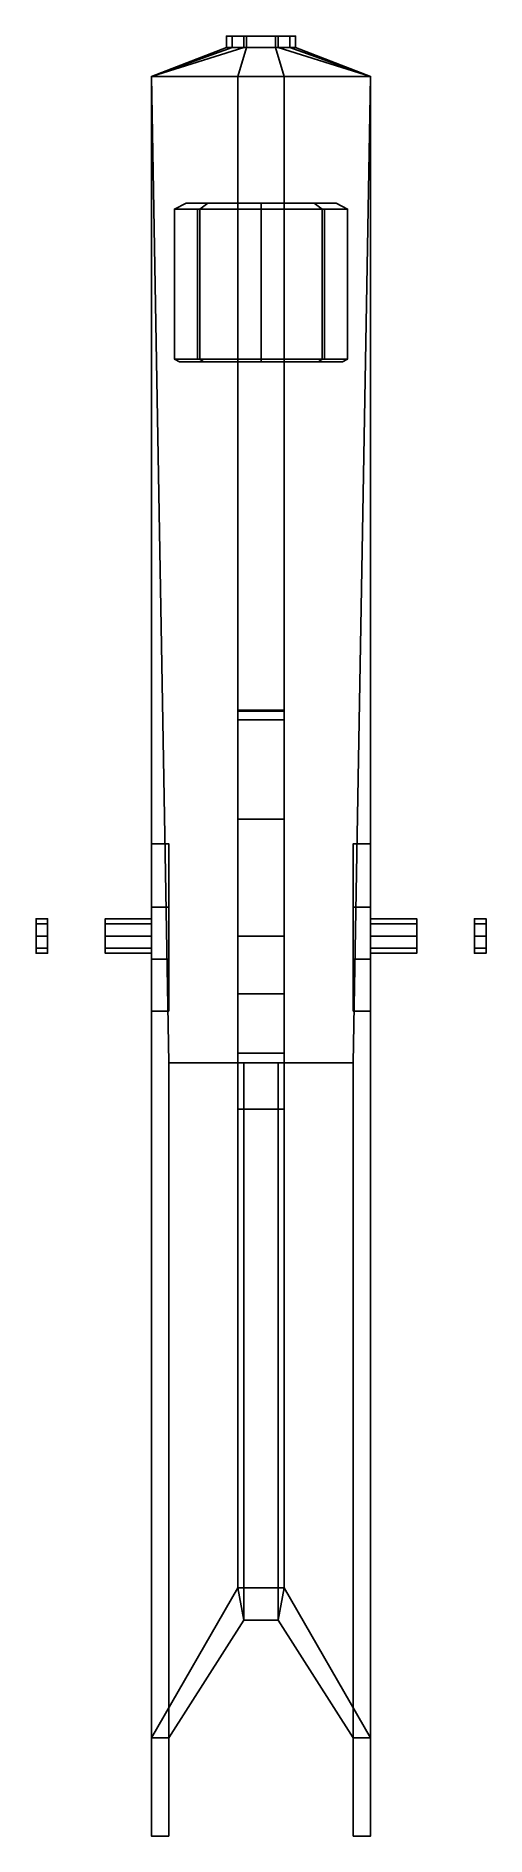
# Model space of a CAD drawing. Extents: x -0.39 to 0.39, y -1.56 to 1.56.
import ezdxf

# ---------------------------------------------------------------- set-up
doc = ezdxf.new("R2010")
doc.units = 0
doc.layers.add('SLEEVE', color=5, linetype='CONTINUOUS')

msp = doc.modelspace()

# ---------------------------------------------------------------- linework, layer by layer
at = {"layer": 'SLEEVE'}
for points in [[(-0.03, 1.56, -0.088), (-0.06, 1.56, -0.14), (-0.06, 1.54, -0.14), (-0.03, 1.54, -0.088)], [(-0.06, 1.56, -0.14), (-0.03, 1.56, -0.192), (-0.03, 1.54, -0.192), (-0.06, 1.54, -0.14)], [(-0.06, 1.56, -0.14), (0.06, 1.56, -0.14), (0.03, 1.56, -0.192), (-0.03, 1.56, -0.192)], [(-0.03, 1.56, -0.088), (0.03, 1.56, -0.088), (0.06, 1.56, -0.14), (-0.06, 1.56, -0.14)], [(0.03, 1.56, -0.088), (-0.03, 1.56, -0.088), (-0.03, 1.54, -0.088), (0.03, 1.54, -0.088)], [(-0.03, 1.56, -0.192), (0.03, 1.56, -0.192), (0.03, 1.54, -0.192), (-0.03, 1.54, -0.192)], [(0.06, 1.56, -0.14), (0.03, 1.56, -0.088), (0.03, 1.54, -0.088), (0.06, 1.54, -0.14)], [(0.03, 1.56, -0.192), (0.06, 1.56, -0.14), (0.06, 1.54, -0.14), (0.03, 1.54, -0.192)], [(0.03, 1.54, -0.088), (-0.03, 1.54, -0.088), (-0.19, 1.49, -0.06), (0.19, 1.49, -0.06)], [(-0.03, 1.54, -0.088), (-0.06, 1.54, -0.14), (-0.19, 1.49, -0.06)], [(-0.05, 1.54, -0.28), (-0.19, 1.49, -0.21), (-0.19, 1.49, -0.06), (-0.06, 1.54, -0.14)], [(-0.05, 1.54, -0.28), (-0.025, 1.54, -0.3233), (-0.04, 1.49, -0.35), (-0.19, 1.49, -0.21)], [(-0.025, 1.54, -0.2367), (-0.05, 1.54, -0.28), (-0.06, 1.54, -0.14), (-0.03, 1.54, -0.192)], [(-0.025, 1.56, -0.2367), (-0.05, 1.56, -0.28), (-0.05, 1.54, -0.28), (-0.025, 1.54, -0.2367)], [(-0.05, 1.56, -0.28), (-0.025, 1.56, -0.3233), (-0.025, 1.54, -0.3233), (-0.05, 1.54, -0.28)], [(-0.05, 1.56, -0.28), (0.05, 1.56, -0.28), (0.025, 1.56, -0.3233), (-0.025, 1.56, -0.3233)], [(-0.025, 1.56, -0.2367), (0.025, 1.56, -0.2367), (0.05, 1.56, -0.28), (-0.05, 1.56, -0.28)], [(-0.025, 1.54, -0.3233), (0.025, 1.54, -0.3233), (0.04, 1.49, -0.35), (-0.04, 1.49, -0.35)], [(0.025, 1.54, -0.2367), (-0.025, 1.54, -0.2367), (-0.03, 1.54, -0.192), (0.03, 1.54, -0.192)], [(0.025, 1.56, -0.2367), (-0.025, 1.56, -0.2367), (-0.025, 1.54, -0.2367), (0.025, 1.54, -0.2367)], [(-0.025, 1.56, -0.3233), (0.025, 1.56, -0.3233), (0.025, 1.54, -0.3233), (-0.025, 1.54, -0.3233)], [(0.05, 1.56, -0.28), (0.025, 1.56, -0.2367), (0.025, 1.54, -0.2367), (0.05, 1.54, -0.28)], [(0.025, 1.56, -0.3233), (0.05, 1.56, -0.28), (0.05, 1.54, -0.28), (0.025, 1.54, -0.3233)], [(0.05, 1.54, -0.28), (0.025, 1.54, -0.2367), (0.03, 1.54, -0.192), (0.06, 1.54, -0.14)], [(0.025, 1.54, -0.3233), (0.05, 1.54, -0.28), (0.19, 1.49, -0.21), (0.04, 1.49, -0.35)], [(0.06, 1.54, -0.14), (0.03, 1.54, -0.088), (0.19, 1.49, -0.06)], [(0.19, 1.49, -0.21), (0.05, 1.54, -0.28), (0.06, 1.54, -0.14), (0.19, 1.49, -0.06)], [(-0.19, 1.49, -0.21), (-0.19, -1.39, -0.21), (-0.19, -1.56, -0.06), (-0.19, 1.49, -0.06)], [(-0.19, 1.49, -0.06), (-0.16, -0.22, -0.06), (0.16, -0.22, -0.06), (0.19, 1.49, -0.06)], [(-0.04, 1.49, -0.35), (-0.04, -1.13, -0.35), (-0.19, -1.39, -0.21), (-0.19, 1.49, -0.21)], [(-0.19, 1.49, -0.06), (-0.19, -1.56, -0.06), (-0.16, -1.56, -0.06), (-0.16, -0.22, -0.06)], [(0.04, 1.49, -0.35), (0.04, 0.39, -0.35), (-0.04, 0.39, -0.35), (-0.04, 1.49, -0.35)], [(0.19, -1.39, -0.21), (0.04, -1.13, -0.35), (0.04, 1.49, -0.35), (0.19, 1.49, -0.21)], [(0.16, -0.22, -0.06), (0.16, -1.56, -0.06), (0.19, -1.56, -0.06), (0.19, 1.49, -0.06)], [(0.19, -1.56, -0.06), (0.19, -1.39, -0.21), (0.19, 1.49, -0.21), (0.19, 1.49, -0.06)], [(-0.1061, 1.26, 0.0239), (-0.15, 1.26, 0.13), (-0.13, 1.27, 0.13), (-0.0919, 1.27, 0.0381)], [(-0.15, 1.26, 0.13), (-0.1061, 1.26, 0.2361), (-0.0919, 1.27, 0.2219), (-0.13, 1.27, 0.13)], [(-0.1061, 1.26, 0.2361), (-0.15, 1.26, 0.13), (-0.15, 1, 0.13), (-0.1061, 1, 0.2361)], [(-0.15, 1.26, 0.13), (-0.1061, 1.26, 0.0239), (-0.1061, 1, 0.0239), (-0.15, 1, 0.13)], [(-0.1061, 1.26, 0.0239), (-0.11, 1.26, -0.06), (-0.11, 1, -0.06), (-0.1061, 1, 0.0239)], [(0, 1.26, -0.02), (-0.11, 1.26, -0.06), (-0.11, 1.26, -0.06), (-0.1061, 1.26, 0.0239)], [(0.11, 1.26, -0.06), (-0.11, 1.26, -0.06), (-0.11, 1.26, -0.06), (0, 1.26, -0.02)], [(0, 1.26, -0.02), (-0.1061, 1.26, 0.0239), (-0.0919, 1.27, 0.0381), (0, 1.27)], [(-0.1061, 1.26, 0.2361), (0, 1.26, 0.28), (0, 1.27, 0.26), (-0.0919, 1.27, 0.2219)], [(0, 1.26, 0.28), (-0.1061, 1.26, 0.2361), (-0.1061, 1, 0.2361), (0, 1, 0.28)], [(0.1061, 1.26, 0.0239), (0, 1.26, -0.02), (0, 1.27), (0.0919, 1.27, 0.0381)], [(0, 1.26, 0.28), (0.1061, 1.26, 0.2361), (0.0919, 1.27, 0.2219), (0, 1.27, 0.26)], [(0.1061, 1.26, 0.2361), (0, 1.26, 0.28), (0, 1, 0.28), (0.1061, 1, 0.2361)], [(0.11, 1.26, -0.06), (0, 1.26, -0.02), (0, 1.26, -0.02), (0.1061, 1.26, 0.0239)], [(0.15, 1.26, 0.13), (0.1061, 1.26, 0.0239), (0.0919, 1.27, 0.0381), (0.13, 1.27, 0.13)], [(0.1061, 1.26, 0.2361), (0.15, 1.26, 0.13), (0.13, 1.27, 0.13), (0.0919, 1.27, 0.2219)], [(0.15, 1.26, 0.13), (0.1061, 1.26, 0.2361), (0.1061, 1, 0.2361), (0.15, 1, 0.13)], [(0.11, 1.26, -0.06), (0.1061, 1.26, 0.0239), (0.1061, 1, 0.0239), (0.11, 1, -0.06)], [(0.1061, 1.26, 0.0239), (0.15, 1.26, 0.13), (0.15, 1, 0.13), (0.1061, 1, 0.0239)], [(-0.1061, 1, 0.2361), (-0.15, 1, 0.13), (-0.141, 0.9955, 0.13), (-0.0997, 0.9955, 0.2297)], [(-0.15, 1, 0.13), (-0.1061, 1, 0.0239), (-0.0997, 0.9955, 0.0303), (-0.141, 0.9955, 0.13)], [(-0.1061, 1, 0.0239), (-0.11, 1, -0.06), (-0.11, 1, -0.06), (0, 1, -0.02)], [(0, 1, -0.02), (-0.11, 1, -0.06), (-0.11, 1, -0.06), (0.11, 1, -0.06)], [(0, 1, 0.28), (-0.1061, 1, 0.2361), (-0.0997, 0.9955, 0.2297), (0, 0.9955, 0.271)], [(-0.1061, 1, 0.0239), (0, 1, -0.02), (0, 0.9955, -0.011), (-0.0997, 0.9955, 0.0303)], [(0.1061, 1, 0.2361), (0, 1, 0.28), (0, 0.9955, 0.271), (0.0997, 0.9955, 0.2297)], [(0, 1, -0.02), (0.1061, 1, 0.0239), (0.0997, 0.9955, 0.0303), (0, 0.9955, -0.011)], [(0.1061, 1, 0.0239), (0, 1, -0.02), (0, 1, -0.02), (0.11, 1, -0.06)], [(0.15, 1, 0.13), (0.1061, 1, 0.2361), (0.0997, 0.9955, 0.2297), (0.141, 0.9955, 0.13)], [(0.1061, 1, 0.0239), (0.15, 1, 0.13), (0.141, 0.9955, 0.13), (0.0997, 0.9955, 0.0303)], [(0.04, 0.3913, -0.35), (0.04, 0.3748, -0.3748), (-0.04, 0.3748, -0.3748), (-0.04, 0.3913, -0.35)], [(-0.04, 0.3748, -0.3748), (-0.04, -0.2028, -0.4897), (-0.04, -0.3, -0.42), (-0.04, 0.3913, -0.35)], [(-0.04, 0.3913, -0.35), (-0.04, -0.3, -0.42), (-0.04, -0.1, -0.35)], [(0.04, 0.3748, -0.3748), (0.04, 0.2028, -0.4897), (-0.04, 0.2028, -0.4897), (-0.04, 0.3748, -0.3748)], [(-0.04, 0.2028, -0.4897), (-0.04, 0, -0.53), (-0.04, -0.2028, -0.4897), (-0.04, 0.3748, -0.3748)], [(0.04, 0.3913, -0.35), (0.04, -0.3, -0.42), (0.04, -0.2028, -0.4897), (0.04, 0.3748, -0.3748)], [(0.04, 0.3913, -0.35), (0.04, 0.3913, -0.35), (0.04, -0.1, -0.35), (0.04, -0.3, -0.42)], [(0.04, 0.3748, -0.3748), (0.04, -0.2028, -0.4897), (0.04, 0, -0.53), (0.04, 0.2028, -0.4897)], [(0.04, 0.2028, -0.4897), (0.04, 0, -0.53), (-0.04, 0, -0.53), (-0.04, 0.2028, -0.4897)], [(-0.19, 0.16, -0.06), (-0.19, -0.13, -0.06), (-0.19, -0.04, 0.08), (-0.19, 0.05, 0.08)], [(-0.16, 0.05, 0.08), (-0.16, 0.16, -0.06), (-0.19, 0.16, -0.06), (-0.19, 0.05, 0.08)], [(-0.16, -0.04, 0.08), (-0.16, -0.13, -0.06), (-0.16, 0.16, -0.06), (-0.16, 0.05, 0.08)], [(0.19, 0.05, 0.08), (0.19, 0.16, -0.06), (0.16, 0.16, -0.06), (0.16, 0.05, 0.08)], [(0.16, 0.16, -0.06), (0.16, -0.13, -0.06), (0.16, -0.04, 0.08), (0.16, 0.05, 0.08)], [(0.19, -0.04, 0.08), (0.19, -0.13, -0.06), (0.19, 0.16, -0.06), (0.19, 0.05, 0.08)], [(-0.19, 0.05, 0.08), (-0.19, -0.04, 0.08), (-0.16, -0.04, 0.08), (-0.16, 0.05, 0.08)], [(0.16, 0.05, 0.08), (0.16, -0.04, 0.08), (0.19, -0.04, 0.08), (0.19, 0.05, 0.08)], [(-0.37, 0.0212, 0.0212), (-0.37, 0.03), (-0.39, 0.03), (-0.39, 0.0212, 0.0212)], [(-0.37, 0.03), (-0.37, 0.0212, -0.0212), (-0.39, 0.0212, -0.0212), (-0.39, 0.03)], [(-0.39, 0.0212, -0.0212), (-0.39, -0.03), (-0.39, -0.0212, 0.0212), (-0.39, 0.03)], [(-0.39, 0.03), (-0.39, -0.0212, 0.0212), (-0.39, 0, 0.03), (-0.39, 0.0212, 0.0212)], [(-0.37, 0, 0.03), (-0.37, 0.0212, 0.0212), (-0.39, 0.0212, 0.0212), (-0.39, 0, 0.03)], [(-0.37, 0.0212, -0.0212), (-0.37, 0, -0.03), (-0.39, 0, -0.03), (-0.39, 0.0212, -0.0212)], [(-0.39, 0, -0.03), (-0.39, -0.0212, -0.0212), (-0.39, -0.03), (-0.39, 0.0212, -0.0212)], [(-0.37, -0.0212, 0.0212), (-0.37, 0, 0.03), (-0.39, 0, 0.03), (-0.39, -0.0212, 0.0212)], [(-0.37, 0, -0.03), (-0.37, -0.0212, -0.0212), (-0.39, -0.0212, -0.0212), (-0.39, 0, -0.03)], [(-0.19, 0.0212, 0.0212), (-0.19, 0.03), (-0.27, 0.03), (-0.27, 0.0212, 0.0212)], [(-0.19, 0.03), (-0.19, 0.0212, -0.0212), (-0.27, 0.0212, -0.0212), (-0.27, 0.03)], [(-0.19, 0, 0.03), (-0.19, 0.0212, 0.0212), (-0.27, 0.0212, 0.0212), (-0.27, 0, 0.03)], [(-0.19, 0.0212, -0.0212), (-0.19, 0, -0.03), (-0.27, 0, -0.03), (-0.27, 0.0212, -0.0212)], [(-0.19, -0.0212, 0.0212), (-0.19, 0, 0.03), (-0.27, 0, 0.03), (-0.27, -0.0212, 0.0212)], [(-0.19, 0, -0.03), (-0.19, -0.0212, -0.0212), (-0.27, -0.0212, -0.0212), (-0.27, 0, -0.03)], [(0.04, 0, -0.53), (0.04, -0.2028, -0.4897), (-0.04, -0.2028, -0.4897), (-0.04, 0, -0.53)], [(0.19, 0.0212, -0.0212), (0.19, 0.03), (0.27, 0.03), (0.27, 0.0212, -0.0212)], [(0.19, 0.03), (0.19, 0.0212, 0.0212), (0.27, 0.0212, 0.0212), (0.27, 0.03)], [(0.19, 0, -0.03), (0.19, 0.0212, -0.0212), (0.27, 0.0212, -0.0212), (0.27, 0, -0.03)], [(0.19, 0.0212, 0.0212), (0.19, 0, 0.03), (0.27, 0, 0.03), (0.27, 0.0212, 0.0212)], [(0.19, -0.0212, -0.0212), (0.19, 0, -0.03), (0.27, 0, -0.03), (0.27, -0.0212, -0.0212)], [(0.19, 0, 0.03), (0.19, -0.0212, 0.0212), (0.27, -0.0212, 0.0212), (0.27, 0, 0.03)], [(0.37, 0.0212, -0.0212), (0.37, 0.03), (0.39, 0.03), (0.39, 0.0212, -0.0212)], [(0.37, 0.03), (0.37, 0.0212, 0.0212), (0.39, 0.0212, 0.0212), (0.39, 0.03)], [(0.37, 0, -0.03), (0.37, 0.0212, -0.0212), (0.39, 0.0212, -0.0212), (0.39, 0, -0.03)], [(0.37, 0.0212, 0.0212), (0.37, 0, 0.03), (0.39, 0, 0.03), (0.39, 0.0212, 0.0212)], [(0.37, -0.0212, -0.0212), (0.37, 0, -0.03), (0.39, 0, -0.03), (0.39, -0.0212, -0.0212)], [(0.37, 0, 0.03), (0.37, -0.0212, 0.0212), (0.39, -0.0212, 0.0212), (0.39, 0, 0.03)], [(0.39, -0.0212, -0.0212), (0.39, 0.03), (0.39, 0.0212, 0.0212), (0.39, -0.03)], [(0.39, 0, -0.03), (0.39, 0.0212, -0.0212), (0.39, 0.03), (0.39, -0.0212, -0.0212)], [(0.39, -0.03), (0.39, 0.0212, 0.0212), (0.39, 0, 0.03), (0.39, -0.0212, 0.0212)], [(-0.37, -0.03), (-0.37, -0.0212, 0.0212), (-0.39, -0.0212, 0.0212), (-0.39, -0.03)], [(-0.37, -0.0212, -0.0212), (-0.37, -0.03), (-0.39, -0.03), (-0.39, -0.0212, -0.0212)], [(-0.19, -0.03), (-0.19, -0.0212, 0.0212), (-0.27, -0.0212, 0.0212), (-0.27, -0.03)], [(-0.19, -0.0212, -0.0212), (-0.19, -0.03), (-0.27, -0.03), (-0.27, -0.0212, -0.0212)], [(0.19, -0.03), (0.19, -0.0212, -0.0212), (0.27, -0.0212, -0.0212), (0.27, -0.03)], [(0.19, -0.0212, 0.0212), (0.19, -0.03), (0.27, -0.03), (0.27, -0.0212, 0.0212)], [(0.37, -0.03), (0.37, -0.0212, -0.0212), (0.39, -0.0212, -0.0212), (0.39, -0.03)], [(0.37, -0.0212, 0.0212), (0.37, -0.03), (0.39, -0.03), (0.39, -0.0212, 0.0212)], [(-0.19, -0.04, 0.08), (-0.19, -0.13, -0.06), (-0.16, -0.13, -0.06), (-0.16, -0.04, 0.08)], [(0.16, -0.04, 0.08), (0.16, -0.13, -0.06), (0.19, -0.13, -0.06), (0.19, -0.04, 0.08)], [(0.04, -0.3, -0.42), (0.04, -0.1, -0.35), (-0.04, -0.1, -0.35), (-0.04, -0.3, -0.42)], [(0.04, -0.1, -0.35), (0.04, -1.13, -0.35), (-0.04, -1.13, -0.35), (-0.04, -0.1, -0.35)], [(0.04, -0.2028, -0.4897), (0.04, -0.3, -0.42), (-0.04, -0.3, -0.42), (-0.04, -0.2028, -0.4897)], [(-0.16, -0.22, -0.21), (-0.16, -1.39, -0.21), (-0.03, -1.1857, -0.32), (-0.03, -0.22, -0.32)], [(-0.16, -0.22, -0.06), (-0.16, -1.56, -0.06), (-0.16, -1.39, -0.21), (-0.16, -0.22, -0.21)], [(-0.16, -0.22, -0.06), (-0.16, -0.22, -0.21), (0.16, -0.22, -0.21), (0.16, -0.22, -0.06)], [(-0.16, -0.22, -0.21), (-0.03, -0.22, -0.32), (0.03, -0.22, -0.32), (0.16, -0.22, -0.21)], [(-0.03, -0.22, -0.32), (-0.03, -1.1857, -0.32), (0.03, -1.1857, -0.32), (0.03, -0.22, -0.32)], [(0.03, -0.22, -0.32), (0.03, -1.1857, -0.32), (0.16, -1.39, -0.21), (0.16, -0.22, -0.21)], [(0.16, -0.22, -0.21), (0.16, -1.39, -0.21), (0.16, -1.56, -0.06), (0.16, -0.22, -0.06)], [(-0.03, -1.1857, -0.32), (-0.16, -1.39, -0.21), (-0.19, -1.39, -0.21), (-0.04, -1.13, -0.35)], [(0.03, -1.1857, -0.32), (-0.03, -1.1857, -0.32), (-0.04, -1.13, -0.35), (0.04, -1.13, -0.35)], [(0.16, -1.39, -0.21), (0.03, -1.1857, -0.32), (0.04, -1.13, -0.35), (0.19, -1.39, -0.21)], [(-0.19, -1.39, -0.21), (-0.19, -1.56, -0.12), (-0.19, -1.56, -0.06)], [(-0.16, -1.39, -0.21), (-0.16, -1.56, -0.12), (-0.19, -1.56, -0.12), (-0.19, -1.39, -0.21)], [(-0.16, -1.56, -0.06), (-0.16, -1.56, -0.12), (-0.16, -1.39, -0.21), (-0.16, -1.56, -0.06)], [(0.19, -1.39, -0.21), (0.19, -1.56, -0.12), (0.16, -1.56, -0.12), (0.16, -1.39, -0.21)], [(0.16, -1.39, -0.21), (0.16, -1.56, -0.12), (0.16, -1.56, -0.06)], [(0.19, -1.56, -0.06), (0.19, -1.56, -0.12), (0.19, -1.39, -0.21), (0.19, -1.56, -0.06)], [(-0.19, -1.56, -0.06), (-0.19, -1.56, -0.12), (-0.16, -1.56, -0.12), (-0.16, -1.56, -0.06)], [(0.16, -1.56, -0.06), (0.16, -1.56, -0.12), (0.19, -1.56, -0.12), (0.19, -1.56, -0.06)]]:
    msp.add_3dface(points, dxfattribs=at)

doc.saveas('drawing.dxf')
